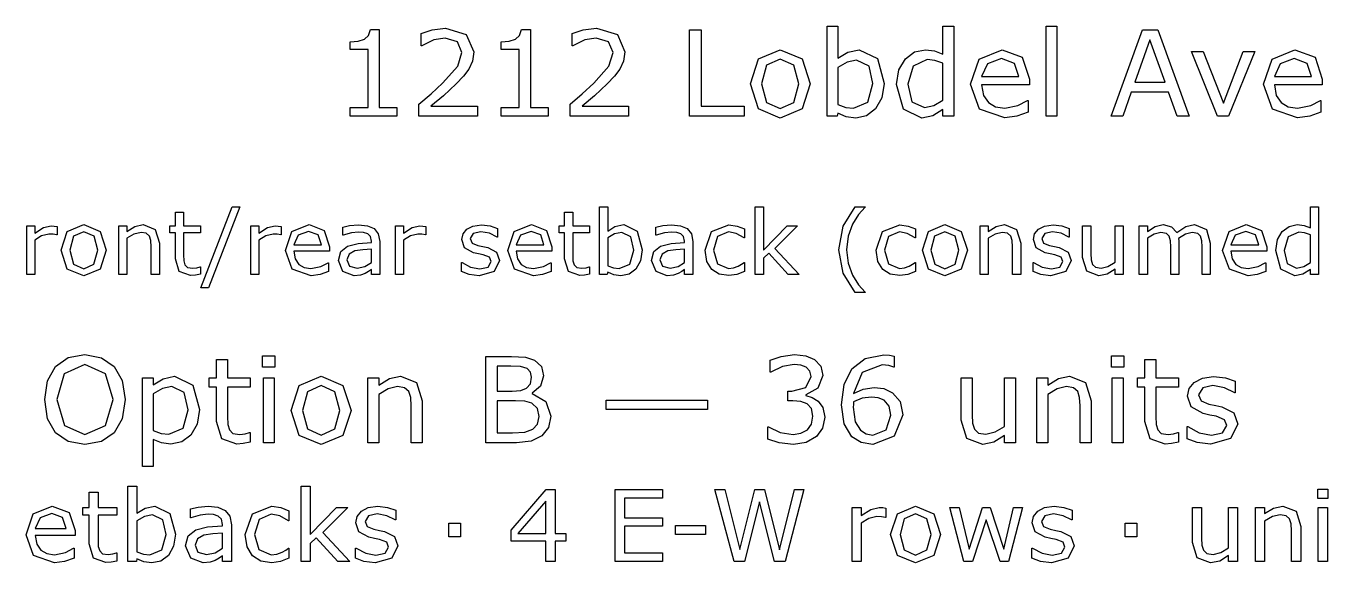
# Model space of a CAD drawing. Header units: inches. Extents: x -33163 to 19162, y -8858 to 30669.
# Drawn here: x 13736 to 14966, y 30162 to 30669 of the extents above; entities that cross this region are included whole.
import ezdxf

# ---------------------------------------------------------------- set-up
doc = ezdxf.new("R2010")
doc.units = ezdxf.units.IN
doc.layers.add('Layer 1', color=7, linetype='Continuous')

msp = doc.modelspace()

# ---------------------------------------------------------------- linework, layer by layer
at = {"layer": 'Layer 1', "color": 7}
for points in [[(14086.27814, 30583.88569), (14042.10113, 30583.88569), (14042.10113, 30592.21684), (14059.09223, 30592.21684), (14059.09223, 30646.9175), (14042.10113, 30646.9175), (14042.10113, 30654.37167), (14049.50047, 30654.91978), (14055.47476, 30656.61889), (14059.42113, 30660.07196), (14061.12025, 30665.77222), (14069.6158, 30665.77222), (14069.6158, 30592.21684), (14086.27814, 30592.21684), (14086.27814, 30583.88569)], [(14162.30002, 30583.88569), (14107.05129, 30583.88569), (14107.05129, 30595.34104), (14118.56137, 30605.20687), (14129.35901, 30615.0179), (14143.77413, 30631.18694), (14147.66563, 30644.17697), (14143.44526, 30654.09764), (14131.77064, 30657.71511), (14120.97306, 30655.96119), (14109.62735, 30650.58977), (14109.07921, 30650.58977), (14109.07921, 30662.09992), (14119.43831, 30665.60779), (14132.04471, 30667.19727), (14151.72164, 30661.11334), (14158.84688, 30644.72507), (14157.64114, 30636.01025), (14154.18807, 30628.39161), (14149.14555, 30621.70477), (14142.18457, 30614.415), (14130.07152, 30603.23372), (14118.397, 30593.25825), (14162.30002, 30593.25825), (14162.30002, 30583.88569)], [(14229.00403, 30583.88569), (14184.82701, 30583.88569), (14184.82701, 30592.21684), (14201.81811, 30592.21684), (14201.81811, 30646.9175), (14184.82701, 30646.9175), (14184.82701, 30654.37167), (14192.22635, 30654.91978), (14198.20075, 30656.61889), (14202.14702, 30660.07196), (14203.84614, 30665.77222), (14212.34169, 30665.77222), (14212.34169, 30592.21684), (14229.00403, 30592.21684), (14229.00403, 30583.88569)], [(14305.0259, 30583.88569), (14249.77717, 30583.88569), (14249.77717, 30595.34104), (14261.28732, 30605.20687), (14272.0849, 30615.0179), (14286.50005, 30631.18694), (14290.39152, 30644.17697), (14286.17114, 30654.09764), (14274.49663, 30657.71511), (14263.69898, 30655.96119), (14252.35323, 30650.58977), (14251.80509, 30650.58977), (14251.80509, 30662.09992), (14262.1643, 30665.60779), (14274.77059, 30667.19727), (14294.44753, 30661.11334), (14301.57287, 30644.72507), (14300.36702, 30636.01025), (14296.91399, 30628.39161), (14291.87144, 30621.70477), (14284.91057, 30614.415), (14272.79751, 30603.23372), (14261.12289, 30593.25825), (14305.0259, 30593.25825), (14305.0259, 30583.88569)], [(14414.37235, 30583.88569), (14362.74109, 30583.88569), (14362.74109, 30665.49815), (14373.59357, 30665.49815), (14373.59357, 30593.53229), (14414.37235, 30593.53229), (14414.37235, 30583.88569)], [(14546.41023, 30614.96314), (14544.21787, 30601.15097), (14538.40802, 30590.84663), (14529.85752, 30584.32423), (14519.60805, 30582.18661), (14510.50949, 30583.44725), (14502.83608, 30586.73585), (14502.17841, 30583.88569), (14492.53178, 30583.88569), (14492.53178, 30669.17046), (14502.83608, 30669.17046), (14502.83608, 30638.69595), (14512.04428, 30644.50584), (14523.00629, 30646.80786), (14540.10713, 30638.47671), (14546.41023, 30614.9631), (14546.41023, 30614.96314)], [(14612.1278, 30583.88569), (14601.82342, 30583.88569), (14601.82342, 30590.29849), (14592.56053, 30584.32416), (14582.09176, 30582.18657), (14564.66212, 30590.62736), (14558.24928, 30614.03133), (14560.44163, 30627.89834), (14566.47087, 30638.25748), (14575.13085, 30644.61544), (14585.43516, 30646.80786), (14593.98554, 30645.76649), (14601.82342, 30642.64229), (14601.82342, 30669.17046), (14612.1278, 30669.17046), (14612.1278, 30583.88569)], [(14709.68999, 30583.88569), (14699.38569, 30583.88569), (14699.38569, 30669.17046), (14709.68999, 30669.17046), (14709.68999, 30583.88569)], [(14834.71227, 30583.88569), (14823.14728, 30583.88569), (14815.14496, 30606.63195), (14779.84714, 30606.63195), (14771.84482, 30583.88569), (14760.82801, 30583.88569), (14790.53515, 30665.49815), (14805.0051, 30665.49815), (14834.71227, 30583.88569)], [(14476.58198, 30614.4698), (14468.90857, 30590.84659), (14448.35469, 30582.18657), (14427.69125, 30590.84659), (14420.07268, 30614.4698), (14427.69125, 30638.09304), (14448.35469, 30646.80786), (14468.90857, 30638.09304), (14476.58198, 30614.4698), (14476.58198, 30614.4698)], [(14683.65516, 30613.42842), (14638.54626, 30613.42842), (14640.24538, 30603.56259), (14644.9043, 30596.71128), (14651.64593, 30592.76494), (14660.30602, 30591.4495), (14672.85751, 30593.91596), (14681.90124, 30598.84887), (14682.44938, 30598.84887), (14682.44938, 30587.61279), (14671.81617, 30583.94049), (14660.41566, 30582.46061), (14636.62809, 30590.68216), (14628.07763, 30614.14096), (14636.24438, 30637.9834), (14657.83957, 30646.80786), (14676.91363, 30639.57292), (14683.65527, 30619.01904), (14683.65516, 30613.42842)], [(14811.80157, 30615.94968), (14797.49605, 30656.01599), (14783.13581, 30615.94968), (14811.80157, 30615.94968)], [(14960.22774, 30613.42842), (14915.11888, 30613.42842), (14916.818, 30603.56259), (14921.47688, 30596.71128), (14928.21852, 30592.76494), (14936.87854, 30591.4495), (14949.4301, 30593.91596), (14958.47383, 30598.84887), (14959.022, 30598.84887), (14959.022, 30587.61279), (14948.38879, 30583.94049), (14936.98824, 30582.46061), (14913.2006, 30590.68216), (14904.65022, 30614.14096), (14912.81697, 30637.9834), (14934.41219, 30646.80786), (14953.48611, 30639.57292), (14960.22785, 30619.01904), (14960.22774, 30613.42842)], [(14465.94877, 30614.4698), (14461.28996, 30632.11871), (14448.35469, 30637.9286), (14435.30986, 30632.11871), (14430.70578, 30614.4698), (14435.36466, 30596.98536), (14448.35469, 30591.06583), (14461.23516, 30596.93052), (14465.94877, 30614.4698), (14465.94877, 30614.4698)], [(14535.77712, 30614.68907), (14532.15962, 30631.29657), (14520.485, 30636.99686), (14511.38647, 30635.02368), (14502.83608, 30630.03596), (14502.83608, 30594.95737), (14510.34516, 30592.21687), (14517.52523, 30591.44953), (14530.89893, 30597.04019), (14535.77712, 30614.68907), (14535.77712, 30614.68907)], [(14601.82342, 30598.95851), (14601.82342, 30634.0919), (14594.36925, 30636.66796), (14587.18911, 30637.3805), (14573.70574, 30631.35137), (14568.88249, 30614.25056), (14572.6096, 30597.64306), (14584.55822, 30591.9976), (14593.43747, 30593.91596), (14601.82342, 30598.95851), (14601.82342, 30598.95851)], [(14673.62486, 30621.3211), (14669.51412, 30633.87263), (14657.29142, 30638.31228), (14644.08216, 30633.43416), (14638.54626, 30621.3211), (14673.62486, 30621.3211)], [(14896.48336, 30645.10874), (14871.70921, 30583.88569), (14861.34997, 30583.88569), (14836.74018, 30645.10874), (14847.92153, 30645.10874), (14866.88586, 30596.38241), (14885.68582, 30645.10874), (14896.48336, 30645.10874)], [(14950.19744, 30621.3211), (14946.0867, 30633.87263), (14933.86401, 30638.31228), (14920.65474, 30633.43416), (14915.11888, 30621.3211), (14950.19744, 30621.3211)], [(13937.72864, 30498.18076), (13908.25443, 30421.72045), (13901.14281, 30421.72045), (13930.49367, 30498.18076), (13937.72864, 30498.18076)], [(14317.97478, 30457.52519), (14316.33047, 30447.16606), (14311.97305, 30439.43781), (14305.56033, 30434.54601), (14297.87316, 30432.94281), (14291.04929, 30433.88827), (14285.29417, 30436.35473), (14284.80093, 30434.21714), (14277.56596, 30434.21714), (14277.56596, 30498.18073), (14285.29417, 30498.18073), (14285.29417, 30475.32483), (14292.20027, 30479.68227), (14300.42182, 30481.40879), (14313.24738, 30475.16039), (14317.97478, 30457.52519), (14317.97478, 30457.52519)], [(14466.127, 30434.21714), (14455.93222, 30434.21714), (14437.51597, 30454.31879), (14432.50085, 30449.55031), (14432.50085, 30434.21714), (14424.77264, 30434.21714), (14424.77264, 30498.18073), (14432.50085, 30498.18073), (14432.50085, 30457.15524), (14454.82233, 30480.13442), (14464.56481, 30480.13442), (14443.22994, 30458.92288), (14466.127, 30434.21714)], [(14528.44616, 30417.28077), (14519.03258, 30417.28077), (14507.72792, 30435.49147), (14503.69941, 30457.73075), (14507.72792, 30479.96999), (14519.03258, 30498.18073), (14528.44616, 30498.18073), (14528.44616, 30497.76959), (14522.07448, 30490.8224), (14516.48389, 30481.69651), (14512.45528, 30470.55631), (14510.93428, 30457.73071), (14512.41423, 30444.864), (14516.48389, 30433.76492), (14522.11567, 30424.63903), (14528.44616, 30417.6918), (14528.44616, 30417.28077)], [(14956.74731, 30434.21714), (14949.01899, 30434.21714), (14949.01899, 30439.02674), (14942.07184, 30434.54601), (14934.22024, 30432.94281), (14921.14798, 30439.27337), (14916.33838, 30456.82637), (14917.98269, 30467.22663), (14922.50454, 30474.99599), (14928.99961, 30479.76447), (14936.72782, 30481.40879), (14943.14065, 30480.62769), (14949.01899, 30478.28455), (14949.01899, 30498.18069), (14956.74731, 30498.18069), (14956.74731, 30434.21714)], [(13900.6495, 30434.62825), (13895.88102, 30433.68279), (13891.31805, 30433.31284), (13880.63005, 30437.09474), (13876.97146, 30449.22151), (13876.97146, 30473.63946), (13871.75079, 30473.63946), (13871.75079, 30480.1345), (13876.97146, 30480.1345), (13876.97146, 30493.33005), (13884.6997, 30493.33005), (13884.6997, 30480.1345), (13900.6495, 30480.1345), (13900.6495, 30473.63946), (13884.6997, 30473.63946), (13884.6997, 30452.71567), (13884.86417, 30447.04281), (13886.01519, 30443.2609), (13888.48164, 30440.83553), (13893.33232, 30440.09562), (13897.27867, 30440.63001), (13900.23843, 30441.5755), (13900.64957, 30441.5755), (13900.6495, 30434.62825)], [(14268.23448, 30434.62821), (14263.46603, 30433.68275), (14258.90303, 30433.31276), (14248.21509, 30437.09467), (14244.55647, 30449.22144), (14244.55647, 30473.63943), (14239.33584, 30473.63943), (14239.33584, 30480.13442), (14244.55647, 30480.13442), (14244.55647, 30493.33001), (14252.28468, 30493.33001), (14252.28468, 30480.13442), (14268.23448, 30480.13442), (14268.23448, 30473.63943), (14252.28468, 30473.63943), (14252.28468, 30452.7156), (14252.44933, 30447.04274), (14253.60037, 30443.26083), (14256.0668, 30440.83549), (14260.91755, 30440.09559), (14264.86385, 30440.62997), (14267.82365, 30441.57547), (14268.2343, 30441.57547), (14268.23448, 30434.62821)], [(13765.15855, 30471.70736), (13764.74741, 30471.70736), (13761.37661, 30472.28283), (13757.55359, 30472.48834), (13750.64749, 30470.88514), (13744.23469, 30466.81549), (13744.23469, 30434.21714), (13736.50648, 30434.21714), (13736.50648, 30480.13442), (13744.23472, 30480.13442), (13744.23472, 30473.35167), (13752.33296, 30478.57234), (13759.52678, 30480.13442), (13762.44542, 30480.01114), (13765.15855, 30479.64119), (13765.15855, 30471.70736)], [(13811.56914, 30457.15524), (13805.81405, 30439.43781), (13790.39868, 30432.94281), (13774.90107, 30439.43781), (13769.18709, 30457.15524), (13774.90107, 30474.87264), (13790.39868, 30481.40879), (13805.81405, 30474.87264), (13811.56914, 30457.15524), (13811.56914, 30457.15524)], [(13803.59423, 30457.15524), (13800.10008, 30470.39191), (13790.39868, 30474.74932), (13780.61504, 30470.39191), (13777.16201, 30457.15524), (13780.65616, 30444.04189), (13790.39868, 30439.60225), (13800.05899, 30444.00077), (13803.59423, 30457.15524), (13803.59423, 30457.15524)], [(13861.92604, 30434.21714), (13854.19779, 30434.21714), (13854.19779, 30460.36164), (13853.82784, 30466.28113), (13852.47131, 30470.63854), (13849.51155, 30473.18724), (13844.49639, 30474.05053), (13837.87804, 30472.48845), (13831.25973, 30468.50099), (13831.25973, 30434.21714), (13823.53148, 30434.21714), (13823.53148, 30480.13442), (13831.25973, 30480.13442), (13831.25973, 30475.03707), (13838.74134, 30479.72335), (13846.6751, 30481.40879), (13858.02085, 30476.92803), (13861.92607, 30464.02023), (13861.92604, 30434.21714)], [(13976.86318, 30471.70743), (13976.45204, 30471.70743), (13973.08124, 30472.2829), (13969.25821, 30472.48841), (13962.35211, 30470.88518), (13955.93931, 30466.81552), (13955.93931, 30434.21714), (13948.21107, 30434.21714), (13948.21107, 30480.13442), (13955.93931, 30480.13442), (13955.93931, 30473.35167), (13964.03754, 30478.57234), (13971.23137, 30480.13442), (13974.15001, 30480.01114), (13976.86314, 30479.64119), (13976.86318, 30471.70743)], [(14022.57491, 30456.37422), (13988.74328, 30456.37422), (13990.01764, 30448.97484), (13993.5118, 30443.83637), (13998.56803, 30440.87665), (14005.06303, 30439.89003), (14014.47671, 30441.7399), (14021.25946, 30445.43957), (14021.6706, 30445.43957), (14021.6706, 30437.0125), (14013.69569, 30434.25829), (14005.1453, 30433.1484), (13987.30455, 30439.31453), (13980.89175, 30456.90864), (13987.0168, 30474.79047), (14003.21323, 30481.40882), (14017.51871, 30475.9826), (14022.57494, 30460.56723), (14022.57491, 30456.37422)], [(14015.05222, 30462.29375), (14011.96913, 30471.70743), (14002.80212, 30475.03714), (13992.89517, 30471.37856), (13988.74328, 30462.29375), (14015.05222, 30462.29375)], [(14069.97211, 30434.21714), (14062.28495, 30434.21714), (14062.28495, 30439.10894), (14059.48962, 30437.13579), (14056.11878, 30435.1626), (14051.67917, 30433.60052), (14045.80073, 30432.94281), (14035.27719, 30437.05359), (14030.96089, 30447.53604), (14033.18072, 30455.96311), (14039.59352, 30461.0605), (14049.6649, 30463.56804), (14062.28495, 30464.55465), (14062.28495, 30465.74675), (14061.33952, 30470.10419), (14058.70863, 30472.81728), (14054.76225, 30474.09161), (14049.95265, 30474.42052), (14043.16983, 30473.59838), (14035.44162, 30471.29632), (14035.03052, 30471.29632), (14035.03052, 30479.14792), (14041.56667, 30480.50445), (14049.99377, 30481.24439), (14058.42077, 30480.42225), (14064.66913, 30477.70912), (14068.61551, 30472.81732), (14069.97207, 30465.37683), (14069.97211, 30434.21714)], [(14113.50517, 30471.70736), (14113.09452, 30471.70736), (14109.72372, 30472.28283), (14105.9007, 30472.48834), (14098.99463, 30470.88514), (14092.5818, 30466.81549), (14092.5818, 30434.21714), (14084.85355, 30434.21714), (14084.85355, 30480.13442), (14092.5818, 30480.13442), (14092.5818, 30473.35167), (14100.68, 30478.57234), (14107.87389, 30480.13442), (14110.79254, 30480.01114), (14113.50563, 30479.64119), (14113.50517, 30471.70736)], [(14183.18273, 30447.45381), (14177.96199, 30437.13579), (14163.77986, 30433.10725), (14154.40734, 30434.29934), (14147.29564, 30436.97135), (14147.29564, 30445.64509), (14147.70633, 30445.64509), (14155.84557, 30441.24656), (14164.43711, 30439.64336), (14172.41199, 30441.28764), (14175.28955, 30446.46723), (14173.7274, 30450.57801), (14167.72571, 30452.96223), (14163.40945, 30453.82556), (14158.59985, 30454.89437), (14150.00831, 30459.58065), (14147.5007, 30467.22666), (14148.65175, 30472.57069), (14152.22807, 30477.05141), (14158.06543, 30480.09338), (14166.04035, 30481.24439), (14174.34403, 30480.2167), (14181.37352, 30477.79135), (14181.37352, 30469.52869), (14180.96284, 30469.52869), (14173.76901, 30473.18727), (14165.46523, 30474.70827), (14158.31256, 30473.06396), (14155.39384, 30468.25436), (14157.16151, 30463.97915), (14162.7521, 30461.63601), (14167.52065, 30460.64943), (14171.9603, 30459.74505), (14180.26408, 30455.51096), (14183.18273, 30447.45388), (14183.18273, 30447.45381)], [(14232.67633, 30456.37418), (14198.84467, 30456.37418), (14200.11903, 30448.97481), (14203.61322, 30443.83634), (14208.66949, 30440.87657), (14215.16445, 30439.89), (14224.57813, 30441.73983), (14231.36092, 30445.43954), (14231.77157, 30445.43954), (14231.77157, 30437.01247), (14223.79669, 30434.25826), (14215.2463, 30433.14833), (14197.40551, 30439.31449), (14190.99279, 30456.90857), (14197.1178, 30474.79044), (14213.31426, 30481.40879), (14227.61978, 30475.98257), (14232.67594, 30460.56719), (14232.67633, 30456.37418)], [(14225.1536, 30462.29371), (14222.07052, 30471.70736), (14212.90351, 30475.03707), (14202.9966, 30471.37849), (14198.84467, 30462.29371), (14225.1536, 30462.29371)], [(14309.99997, 30457.31968), (14307.28684, 30469.77532), (14298.53087, 30474.05053), (14291.707, 30472.57065), (14285.29417, 30468.82983), (14285.29417, 30442.52093), (14290.92591, 30440.46554), (14296.31108, 30439.89007), (14306.34131, 30444.08304), (14309.99997, 30457.31971), (14309.99997, 30457.31968)], [(14365.70089, 30434.21714), (14358.01373, 30434.21714), (14358.01373, 30439.10894), (14355.2184, 30437.13579), (14351.84756, 30435.1626), (14347.40792, 30433.60052), (14341.52951, 30432.94281), (14331.00593, 30437.05359), (14326.68967, 30447.53604), (14328.90946, 30455.96311), (14335.3223, 30461.0605), (14345.39368, 30463.56804), (14358.01373, 30464.55465), (14358.01373, 30465.74675), (14357.0682, 30470.10419), (14354.4373, 30472.81728), (14350.491, 30474.09161), (14345.6814, 30474.42052), (14338.89861, 30473.59838), (14331.1704, 30471.29632), (14330.7588, 30471.29632), (14330.7588, 30479.14792), (14337.29492, 30480.50445), (14345.72202, 30481.24439), (14354.14909, 30480.42225), (14360.39749, 30477.70912), (14364.34387, 30472.81732), (14365.70043, 30465.37683), (14365.70089, 30434.21714)], [(14414.53678, 30437.09467), (14407.17853, 30434.21714), (14399.82027, 30433.18945), (14390.69431, 30434.62821), (14383.58272, 30439.06786), (14378.93749, 30446.54943), (14377.29317, 30457.11412), (14383.45933, 30474.79044), (14399.82027, 30481.20324), (14407.54848, 30480.09334), (14414.53678, 30477.38021), (14414.53678, 30468.78871), (14414.12614, 30468.78871), (14406.80903, 30473.0228), (14399.49182, 30474.50268), (14389.09157, 30470.06304), (14385.3097, 30457.11412), (14389.00933, 30444.32964), (14399.49182, 30439.89), (14404.26038, 30440.50662), (14408.61779, 30442.10982), (14411.78307, 30443.91857), (14414.12614, 30445.60397), (14414.53678, 30445.60397), (14414.53678, 30437.09467)], [(14576.04891, 30437.09467), (14568.69062, 30434.21714), (14561.33236, 30433.18945), (14552.20644, 30434.62821), (14545.09481, 30439.06786), (14540.44969, 30446.54943), (14538.80537, 30457.11412), (14544.97153, 30474.79044), (14561.33236, 30481.20324), (14569.06061, 30480.09334), (14576.04891, 30477.38021), (14576.04891, 30468.78871), (14575.63823, 30468.78871), (14568.32106, 30473.0228), (14561.00385, 30474.50268), (14550.60366, 30470.06304), (14546.82172, 30457.11412), (14550.52143, 30444.32964), (14561.00385, 30439.89), (14565.77236, 30440.50662), (14570.12977, 30442.10982), (14573.29509, 30443.91857), (14575.63823, 30445.60397), (14576.04891, 30445.60397), (14576.04891, 30437.09467)], [(14625.09043, 30457.15524), (14619.3353, 30439.43781), (14603.91989, 30432.94281), (14588.42236, 30439.43781), (14582.70842, 30457.15524), (14588.42236, 30474.87264), (14603.91989, 30481.40879), (14619.3353, 30474.87264), (14625.09043, 30457.15524), (14625.09043, 30457.15524)], [(14617.11552, 30457.15524), (14613.62133, 30470.39191), (14603.91989, 30474.74932), (14594.13633, 30470.39191), (14590.6833, 30457.15524), (14594.17741, 30444.04189), (14603.91989, 30439.60225), (14613.58025, 30444.00077), (14617.11552, 30457.15524), (14617.11552, 30457.15524)], [(14675.44733, 30434.21714), (14667.71912, 30434.21714), (14667.71912, 30460.36164), (14667.34962, 30466.28113), (14665.99306, 30470.63854), (14663.03326, 30473.18724), (14658.01814, 30474.05053), (14651.39983, 30472.48845), (14644.78147, 30468.50099), (14644.78147, 30434.21714), (14637.05323, 30434.21714), (14637.05323, 30480.13442), (14644.78147, 30480.13442), (14644.78147, 30475.03707), (14652.26301, 30479.72335), (14660.19685, 30481.40879), (14671.54256, 30476.92803), (14675.44779, 30464.02023), (14675.44733, 30434.21714)], [(14723.13221, 30447.45381), (14717.91158, 30437.13579), (14703.72945, 30433.10725), (14694.35685, 30434.29934), (14687.24523, 30436.97135), (14687.24523, 30445.64509), (14687.65588, 30445.64509), (14695.79523, 30441.24656), (14704.38677, 30439.64336), (14712.36168, 30441.28764), (14715.23914, 30446.46723), (14713.67709, 30450.57801), (14707.67536, 30452.96223), (14703.35911, 30453.82556), (14698.54951, 30454.89437), (14689.95797, 30459.58065), (14687.45039, 30467.22666), (14688.60144, 30472.57069), (14692.17776, 30477.05141), (14698.01512, 30480.09338), (14705.99, 30481.24439), (14714.29372, 30480.2167), (14721.32317, 30477.79135), (14721.32317, 30469.52869), (14720.91253, 30469.52869), (14713.71871, 30473.18727), (14705.41492, 30474.70827), (14698.26214, 30473.06396), (14695.34353, 30468.25436), (14697.1112, 30463.97915), (14702.70179, 30461.63601), (14707.47031, 30460.64943), (14711.90995, 30459.74505), (14720.21367, 30455.51096), (14723.13228, 30447.45388), (14723.13221, 30447.45381)], [(14772.25593, 30434.21714), (14764.52772, 30434.21714), (14764.52772, 30439.31449), (14757.04607, 30434.58713), (14749.15339, 30432.94281), (14737.88991, 30437.3413), (14733.86137, 30450.33134), (14733.86137, 30480.13442), (14741.58962, 30480.13442), (14741.58962, 30453.98996), (14741.91888, 30447.98823), (14743.31649, 30443.75414), (14746.19405, 30441.12324), (14751.33249, 30440.30107), (14757.8686, 30441.86319), (14764.52811, 30445.85061), (14764.52811, 30480.13442), (14772.25632, 30480.13442), (14772.25593, 30434.21714)], [(14854.4713, 30434.21714), (14846.74309, 30434.21714), (14846.74309, 30460.36164), (14846.45498, 30466.07562), (14845.34509, 30470.47414), (14842.63196, 30473.14612), (14837.53464, 30474.0505), (14831.03957, 30472.40618), (14824.54454, 30468.2954), (14824.7503, 30466.07562), (14824.83452, 30463.60916), (14824.83452, 30434.21714), (14817.10617, 30434.21714), (14817.10617, 30460.36164), (14816.81806, 30466.1167), (14815.70817, 30470.51523), (14812.99507, 30473.14612), (14807.89772, 30474.0505), (14801.52608, 30472.48841), (14795.19544, 30468.50096), (14795.19544, 30434.21714), (14787.46723, 30434.21714), (14787.46723, 30480.13442), (14795.19544, 30480.13442), (14795.19544, 30475.03707), (14802.38926, 30479.72335), (14810.07643, 30481.40879), (14818.01019, 30479.4356), (14822.90199, 30473.9683), (14831.45238, 30479.64115), (14839.71511, 30481.40879), (14850.85521, 30476.80471), (14854.47271, 30464.02023), (14854.4713, 30434.21714)], [(14907.78803, 30456.37418), (14873.95636, 30456.37418), (14875.23073, 30448.97481), (14878.72492, 30443.83634), (14883.78108, 30440.87657), (14890.27615, 30439.89), (14899.68983, 30441.73983), (14906.47251, 30445.43954), (14906.88319, 30445.43954), (14906.88319, 30437.01247), (14898.90827, 30434.25826), (14890.35789, 30433.14833), (14872.51714, 30439.31449), (14866.10431, 30456.90857), (14872.22939, 30474.79044), (14888.42578, 30481.40879), (14902.73126, 30475.98257), (14907.78753, 30460.56719), (14907.78803, 30456.37418)], [(14900.2653, 30462.29371), (14897.18222, 30471.70736), (14888.01521, 30475.03707), (14878.10829, 30471.37849), (14873.95636, 30462.29371), (14900.2653, 30462.29371)], [(14949.01899, 30445.52174), (14949.01899, 30471.87179), (14943.42841, 30473.80386), (14938.04323, 30474.33825), (14927.9308, 30469.8164), (14924.31329, 30456.99081), (14927.10862, 30444.53516), (14936.07015, 30440.3011), (14942.72955, 30441.73987), (14949.01899, 30445.52177), (14949.01899, 30445.52174)], [(14062.28495, 30445.52174), (14062.28495, 30458.30625), (14053.94008, 30457.68963), (14046.3763, 30456.4975), (14040.99113, 30453.53774), (14038.93581, 30448.07043), (14041.32003, 30442.10979), (14048.59609, 30440.13663), (14056.03658, 30441.69872), (14062.28495, 30445.52174), (14062.28495, 30445.52174)], [(14358.01373, 30445.52174), (14358.01373, 30458.30625), (14349.66886, 30457.68963), (14342.10498, 30456.4975), (14336.71991, 30453.53774), (14334.66448, 30448.07043), (14337.04881, 30442.10979), (14344.32484, 30440.13663), (14351.76533, 30441.69872), (14358.01373, 30445.52174), (14358.01373, 30445.52174)], [(13819.07815, 30347.43421), (13826.69676, 30334.00571), (13829.38246, 30315.97316), (13826.64196, 30297.88574), (13819.07815, 30284.62167), (13807.1295, 30276.29052), (13791.45377, 30273.49519), (13775.77801, 30276.34532), (13763.82939, 30284.62167), (13756.21078, 30297.94058), (13753.57989, 30315.97316), (13756.21078, 30333.84127), (13763.88419, 30347.43421), (13775.83285, 30355.65576), (13791.45377, 30358.50589), (13807.1843, 30355.60096), (13819.07815, 30347.43421), (13819.07815, 30347.43421)], [(13947.49856, 30275.74238), (13941.1406, 30274.48173), (13935.05663, 30273.9885), (13920.80599, 30279.03105), (13915.92787, 30295.20008), (13915.92787, 30327.75734), (13908.96697, 30327.75734), (13908.96697, 30336.41737), (13915.92787, 30336.41737), (13915.92787, 30354.01148), (13926.23218, 30354.01148), (13926.23218, 30336.41737), (13947.49856, 30336.41737), (13947.49856, 30327.75734), (13926.23218, 30327.75734), (13926.23218, 30299.85893), (13926.45145, 30292.29512), (13927.98616, 30287.25257), (13931.27476, 30284.01877), (13937.74236, 30283.03219), (13943.00415, 30283.7447), (13946.95049, 30285.00534), (13947.49856, 30285.00534), (13947.49856, 30275.74238)], [(13971.01217, 30346.66687), (13959.39242, 30346.66687), (13959.39242, 30357.35484), (13971.01217, 30357.35484), (13971.01217, 30346.66687)], [(14231.74455, 30300.2974), (14229.44253, 30289.55459), (14223.24897, 30281.88118), (14213.10914, 30276.72899), (14199.13253, 30275.19431), (14170.1927, 30275.19431), (14170.1927, 30356.80677), (14194.36397, 30356.80677), (14207.73771, 30356.14907), (14216.23326, 30353.40857), (14222.75573, 30347.32465), (14224.78365, 30338.50019), (14221.82396, 30328.57952), (14213.93128, 30322.05709), (14213.93128, 30321.61865), (14226.97611, 30314.32891), (14231.74455, 30300.29747), (14231.74455, 30300.2974)], [(14484.25539, 30314.49328), (14488.5854, 30308.57375), (14490.28452, 30299.36562), (14488.2566, 30289.11612), (14482.55627, 30281.0042), (14472.85488, 30275.30394), (14460.68699, 30273.49519), (14447.31328, 30275.13951), (14436.51571, 30278.64734), (14436.51571, 30290.10269), (14437.33796, 30290.10269), (14448.29997, 30285.00534), (14460.46782, 30282.97735), (14467.81243, 30284.12837), (14474.11563, 30287.5266), (14477.84277, 30292.84322), (14479.10335, 30300.1878), (14477.6783, 30307.42274), (14473.84156, 30311.97198), (14467.86727, 30314.27401), (14460.30349, 30314.93171), (14455.3705, 30314.93171), (14455.3705, 30324.0302), (14459.20725, 30324.0302), (14472.47135, 30327.48327), (14477.45903, 30337.67798), (14476.19845, 30342.83013), (14472.69062, 30346.50243), (14467.648, 30348.47559), (14461.56407, 30349.02366), (14450.49242, 30347.16011), (14439.42071, 30341.89832), (14438.87253, 30341.89832), (14438.87253, 30353.35367), (14449.23164, 30356.86154), (14461.83803, 30358.50582), (14472.36161, 30357.40964), (14480.58319, 30353.90177), (14486.55749, 30347.54378), (14488.5854, 30338.82895), (14483.76216, 30326.93513), (14472.47124, 30320.57713), (14472.47124, 30319.80979), (14478.50037, 30317.94628), (14484.25539, 30314.49321), (14484.25539, 30314.49328)], [(14564.00434, 30301.66768), (14555.78286, 30281.33307), (14535.72229, 30273.49519), (14524.76021, 30275.35874), (14516.04539, 30280.89457), (14508.75557, 30292.95282), (14506.23432, 30311.04021), (14508.53641, 30330.27864), (14515.99055, 30345.18702), (14528.43251, 30354.83362), (14546.19106, 30358.34149), (14551.61728, 30358.06739), (14556.05682, 30357.08081), (14556.05682, 30346.61203), (14555.50868, 30346.61203), (14550.84977, 30348.14675), (14544.54667, 30348.91406), (14525.74671, 30341.51468), (14517.57996, 30321.61858), (14526.62365, 30325.83896), (14536.98279, 30327.31884), (14546.13615, 30326.33223), (14554.3028, 30322.49552), (14561.53777, 30314.05474), (14564.00423, 30301.66761), (14564.00434, 30301.66768)], [(14772.83143, 30346.66687), (14761.21172, 30346.66687), (14761.21172, 30357.35488), (14772.83143, 30357.35488), (14772.83143, 30346.66687)], [(14824.35313, 30275.74238), (14817.99513, 30274.48173), (14811.9112, 30273.9885), (14797.66049, 30279.03101), (14792.78244, 30295.20005), (14792.78244, 30327.75734), (14785.82143, 30327.75734), (14785.82143, 30336.41737), (14792.78244, 30336.41737), (14792.78244, 30354.01144), (14803.08674, 30354.01144), (14803.08674, 30336.41737), (14824.35313, 30336.41737), (14824.35313, 30327.75734), (14803.08674, 30327.75734), (14803.08674, 30299.85893), (14803.30563, 30292.29512), (14804.84027, 30287.25257), (14808.12887, 30284.01877), (14814.59651, 30283.03219), (14819.85829, 30283.7447), (14823.8046, 30285.00534), (14824.35277, 30285.00534), (14824.35313, 30275.74238)], [(14213.49274, 30337.07507), (14212.50616, 30342.06282), (14209.3272, 30345.35142), (14203.0788, 30347.16018), (14193.98027, 30347.54388), (14181.04507, 30347.54388), (14181.04507, 30323.97548), (14195.07652, 30323.97548), (14203.18843, 30324.46875), (14208.77912, 30326.66113), (14212.39652, 30330.88154), (14213.49274, 30337.07507), (14213.49274, 30337.07507)], [(13899.64921, 30306.5458), (13897.51162, 30292.89802), (13891.48249, 30282.48408), (13882.9321, 30276.18089), (13872.57296, 30273.9885), (13863.91291, 30275.02987), (13856.07506, 30278.26367), (13856.07506, 30252.61248), (13845.77072, 30252.61248), (13845.77072, 30336.41737), (13856.07506, 30336.41737), (13856.07506, 30330.00457), (13865.28319, 30335.75963), (13876.24523, 30338.11648), (13893.45564, 30329.73053), (13899.64921, 30306.5458), (13899.64921, 30306.5458)], [(13889.01603, 30306.27169), (13885.23413, 30322.82439), (13873.61434, 30328.30542), (13864.68028, 30326.38706), (13856.07506, 30321.34451), (13856.07506, 30286.64962), (13863.58407, 30283.96393), (13870.76421, 30283.25139), (13884.19272, 30289.06128), (13889.01603, 30306.27173), (13889.01603, 30306.27169)], [(13970.35446, 30275.19431), (13960.05012, 30275.19431), (13960.05012, 30336.41737), (13970.35446, 30336.41737), (13970.35446, 30275.19431)], [(14042.92327, 30305.77842), (14035.24979, 30282.15521), (14014.69594, 30273.49519), (13994.03247, 30282.15521), (13986.41386, 30305.77842), (13994.03247, 30329.40166), (14014.69594, 30338.11648), (14035.24979, 30329.40166), (14042.92327, 30305.77842), (14042.92327, 30305.77842)], [(14032.29002, 30305.77842), (14027.63118, 30323.42733), (14014.69594, 30329.23723), (14001.65111, 30323.42733), (13997.04703, 30305.77842), (14001.70591, 30288.29398), (14014.69594, 30282.37445), (14027.57634, 30288.23914), (14032.29002, 30305.77842), (14032.29002, 30305.77842)], [(14110.06578, 30275.19431), (14099.76148, 30275.19431), (14099.76148, 30310.05363), (14099.26853, 30317.94631), (14097.45977, 30323.7562), (14093.51347, 30327.15444), (14086.82667, 30328.30545), (14078.00221, 30326.22266), (14069.17776, 30320.90608), (14069.17776, 30275.19431), (14058.87335, 30275.19431), (14058.87335, 30336.41737), (14069.17776, 30336.41737), (14069.17776, 30329.6209), (14079.15315, 30335.86926), (14089.73153, 30338.11648), (14104.85918, 30332.14216), (14110.06617, 30314.93175), (14110.06578, 30275.19431)], [(14670.44589, 30275.19431), (14660.14159, 30275.19431), (14660.14159, 30281.99078), (14650.16608, 30275.68762), (14639.64251, 30273.49519), (14624.62449, 30279.35989), (14619.25307, 30296.67993), (14619.25307, 30336.41737), (14629.55748, 30336.41737), (14629.55748, 30301.55804), (14629.9962, 30293.55576), (14631.85975, 30287.91031), (14635.69649, 30284.40244), (14642.54776, 30283.30623), (14651.26258, 30285.38901), (14660.14187, 30290.7056), (14660.14187, 30336.41737), (14670.44617, 30336.41737), (14670.44589, 30275.19431)], [(14741.91849, 30275.19431), (14731.61411, 30275.19431), (14731.61411, 30310.05363), (14731.12113, 30317.94631), (14729.31237, 30323.7562), (14725.366, 30327.15444), (14718.6792, 30328.30545), (14709.85474, 30326.22266), (14701.03029, 30320.90608), (14701.03029, 30275.19431), (14690.72598, 30275.19431), (14690.72598, 30336.41737), (14701.03029, 30336.41737), (14701.03029, 30329.6209), (14711.00579, 30335.86926), (14721.58416, 30338.11648), (14736.71171, 30332.14216), (14741.91877, 30314.93175), (14741.91849, 30275.19431)], [(14772.17373, 30275.19431), (14761.86942, 30275.19431), (14761.86942, 30336.41737), (14772.17373, 30336.41737), (14772.17373, 30275.19431)], [(14880.53356, 30292.84319), (14873.57266, 30279.08581), (14854.66317, 30273.71439), (14842.16641, 30275.30391), (14832.68424, 30278.86654), (14832.68424, 30290.43153), (14833.23242, 30290.43153), (14844.08486, 30284.56684), (14855.54021, 30282.42921), (14866.17342, 30284.62164), (14870.01009, 30291.52774), (14867.92734, 30297.00876), (14859.92506, 30300.18776), (14854.17, 30301.33877), (14847.75717, 30302.76382), (14836.30182, 30309.01218), (14832.95842, 30319.20692), (14834.49307, 30326.33223), (14839.26162, 30332.30656), (14847.04466, 30336.36253), (14857.67787, 30337.89721), (14868.74952, 30336.52697), (14878.12201, 30333.29317), (14878.12201, 30322.27629), (14877.57387, 30322.27629), (14867.98207, 30327.1544), (14856.91036, 30329.18236), (14847.37336, 30326.98997), (14843.48189, 30320.57717), (14845.83871, 30314.87691), (14853.29296, 30311.75271), (14859.65088, 30310.43727), (14865.57045, 30309.23145), (14876.64209, 30303.586), (14880.53356, 30292.84319), (14880.53356, 30292.84319)], [(14220.45364, 30299.85893), (14218.97379, 30307.69677), (14213.60237, 30312.62972), (14207.18954, 30314.38364), (14198.09112, 30314.82208), (14181.04507, 30314.82208), (14181.04507, 30284.4572), (14195.40539, 30284.4572), (14207.0799, 30285.16971), (14214.53415, 30287.91024), (14219.02863, 30292.78832), (14220.45364, 30299.85886), (14220.45364, 30299.85893)], [(14379.51306, 30306.5458), (14284.03359, 30306.5458), (14284.03359, 30315.31542), (14379.51306, 30315.31542), (14379.51306, 30306.5458)], [(14552.87786, 30301.22925), (14551.34321, 30309.67), (14546.41023, 30315.47989), (14540.81964, 30317.78191), (14534.4068, 30318.32998), (14525.74678, 30317.23381), (14517.52523, 30313.83554), (14517.36058, 30311.47871), (14517.30448, 30308.68338), (14519.05839, 30294.98081), (14523.99127, 30287.08813), (14529.4175, 30283.52546), (14535.83033, 30282.42928), (14548.32702, 30287.25257), (14552.87627, 30301.22917), (14552.87786, 30301.22925)], [(13821.72729, 30163.39965), (13816.42898, 30162.34912), (13811.35903, 30161.93801), (13799.48345, 30166.14011), (13795.41839, 30179.61432), (13795.41839, 30206.7454), (13789.61762, 30206.7454), (13789.61762, 30213.96206), (13795.41839, 30213.96206), (13795.41839, 30228.62381), (13804.00533, 30228.62381), (13804.00533, 30213.96206), (13821.72729, 30213.96206), (13821.72729, 30206.7454), (13804.00533, 30206.7454), (13804.00533, 30183.49671), (13804.18801, 30177.19351), (13805.4669, 30172.99141), (13808.20743, 30170.29656), (13813.5971, 30169.47442), (13817.98191, 30170.06824), (13821.27054, 30171.11874), (13821.72733, 30171.11874), (13821.72729, 30163.39965)], [(13876.9943, 30188.84076), (13875.1673, 30177.33058), (13870.32571, 30168.74364), (13863.2004, 30163.30829), (13854.65914, 30161.52697), (13847.07705, 30162.57751), (13840.68253, 30165.318), (13840.13442, 30162.9429), (13832.09559, 30162.9429), (13832.09559, 30234.01355), (13840.68253, 30234.01355), (13840.68253, 30208.61811), (13848.35594, 30213.4597), (13857.49099, 30215.37806), (13871.74167, 30208.4354), (13876.9943, 30188.84076), (13876.9943, 30188.84076)], [(14041.60779, 30162.9429), (14030.28035, 30162.9429), (14009.81783, 30185.27809), (14004.24545, 30179.97975), (14004.24545, 30162.9429), (13995.65851, 30162.9429), (13995.65851, 30234.01355), (14004.24545, 30234.01355), (14004.24545, 30188.42966), (14029.0471, 30213.96213), (14039.87208, 30213.96213), (14016.16671, 30190.39369), (14041.60779, 30162.9429)], [(14245.68468, 30182.08082), (14235.59045, 30182.08082), (14235.59045, 30162.9429), (14226.82083, 30162.9429), (14226.82083, 30182.08082), (14194.25434, 30182.08082), (14194.25434, 30192.58611), (14227.18619, 30230.9533), (14235.59045, 30230.9533), (14235.59045, 30189.38883), (14245.68468, 30189.38883), (14245.68468, 30182.08082)], [(14337.03506, 30162.9429), (14292.22767, 30162.9429), (14292.22767, 30230.9533), (14337.03506, 30230.9533), (14337.03506, 30222.91447), (14301.2714, 30222.91447), (14301.2714, 30204.27898), (14337.03506, 30204.27898), (14337.03506, 30196.24014), (14301.2714, 30196.24014), (14301.2714, 30170.98174), (14337.03506, 30170.98174), (14337.03506, 30162.9429)], [(14470.72641, 30230.9533), (14453.05017, 30162.9429), (14442.86455, 30162.9429), (14428.56823, 30219.39748), (14414.59162, 30162.9429), (14404.63436, 30162.9429), (14386.6384, 30230.9533), (14395.91045, 30230.9533), (14410.20681, 30174.40737), (14424.2747, 30230.9533), (14433.45547, 30230.9533), (14447.6604, 30173.85927), (14461.86547, 30230.9533), (14470.72641, 30230.9533)], [(14965.66305, 30222.5034), (14955.9799, 30222.5034), (14955.9799, 30231.41005), (14965.66305, 30231.41005), (14965.66305, 30222.5034)], [(13782.21824, 30187.56184), (13744.62751, 30187.56184), (13746.04348, 30179.34029), (13749.92586, 30173.63091), (13755.54392, 30170.34227), (13762.76058, 30169.24606), (13773.22023, 30171.30145), (13780.75664, 30175.41223), (13781.21339, 30175.41223), (13781.21339, 30166.04882), (13772.35241, 30162.98858), (13762.85197, 30161.75533), (13743.02891, 30168.60664), (13735.90357, 30188.15562), (13742.7092, 30208.02432), (13760.70523, 30215.37806), (13776.60019, 30209.34893), (13782.21824, 30192.22072), (13782.21824, 30187.56184)], [(13930.02324, 30162.9429), (13921.48197, 30162.9429), (13921.48197, 30168.37824), (13918.37605, 30166.18586), (13914.63067, 30163.99343), (13909.69775, 30162.25776), (13903.1662, 30161.52694), (13891.47337, 30166.09443), (13886.67745, 30177.74161), (13889.14391, 30187.10505), (13896.26925, 30192.76876), (13907.45969, 30195.55496), (13921.48197, 30196.65117), (13921.48197, 30197.97574), (13920.43144, 30202.8173), (13917.50823, 30205.83187), (13913.12342, 30207.24783), (13907.7794, 30207.61318), (13900.24299, 30206.69965), (13891.65605, 30204.14184), (13891.1993, 30204.14184), (13891.1993, 30212.86581), (13898.46164, 30214.3731), (13907.82504, 30215.19524), (13917.18848, 30214.2817), (13924.13111, 30211.26714), (13928.51592, 30205.8318), (13930.0232, 30197.56457), (13930.02324, 30162.9429)], [(14087.10028, 30177.65033), (14081.29958, 30166.18586), (14065.54165, 30161.70965), (14055.12761, 30163.03426), (14047.22588, 30166.00314), (14047.22588, 30175.64062), (14047.68234, 30175.64062), (14056.72597, 30170.75334), (14066.27212, 30168.97203), (14075.13317, 30170.79902), (14078.33034, 30176.55412), (14076.59477, 30181.12164), (14069.92618, 30183.77081), (14065.13023, 30184.72999), (14059.78624, 30185.91752), (14050.24009, 30191.12451), (14047.45392, 30199.6201), (14048.73284, 30205.55787), (14052.70655, 30210.53646), (14059.19242, 30213.91645), (14068.05347, 30215.19534), (14077.27988, 30214.05345), (14085.09032, 30211.35864), (14085.09032, 30202.17791), (14084.63382, 30202.17791), (14076.6407, 30206.24301), (14067.41429, 30207.93297), (14059.46678, 30206.10597), (14056.22386, 30200.76199), (14058.18785, 30196.01175), (14064.39966, 30193.40825), (14069.69804, 30192.31204), (14074.63092, 30191.30722), (14083.85733, 30186.60266), (14087.10028, 30177.65033), (14087.10028, 30177.65033)], [(14226.82083, 30189.38883), (14226.82083, 30220.08258), (14200.46615, 30189.38883), (14226.82083, 30189.38883)], [(14599.66752, 30188.42966), (14593.27304, 30168.74364), (14576.14487, 30161.52697), (14558.92534, 30168.74364), (14552.57639, 30188.42966), (14558.92534, 30208.11568), (14576.14487, 30215.37806), (14593.27304, 30208.11568), (14599.66752, 30188.42966), (14599.66752, 30188.42966)], [(14725.95953, 30177.65033), (14720.15876, 30166.18586), (14704.4008, 30161.70965), (14693.98686, 30163.03426), (14686.08513, 30166.00314), (14686.08513, 30175.64062), (14686.5416, 30175.64062), (14695.58532, 30170.75334), (14705.13148, 30168.97203), (14713.99242, 30170.79902), (14717.1897, 30176.55412), (14715.45403, 30181.12164), (14708.78544, 30183.77081), (14703.98959, 30184.72999), (14698.6456, 30185.91752), (14689.09945, 30191.12451), (14686.31328, 30199.6201), (14687.5922, 30205.55787), (14691.56591, 30210.53646), (14698.05178, 30213.91645), (14706.9128, 30215.19534), (14716.1392, 30214.05345), (14723.94968, 30211.35864), (14723.94968, 30202.17791), (14723.49318, 30202.17791), (14715.50006, 30206.24301), (14706.27362, 30207.93297), (14698.32614, 30206.10597), (14695.08318, 30200.76199), (14697.04721, 30196.01175), (14703.25902, 30193.40825), (14708.5574, 30192.31204), (14713.49028, 30191.30722), (14722.71668, 30186.60266), (14725.95964, 30177.65033), (14725.95953, 30177.65033)], [(14939.90222, 30162.9429), (14931.31535, 30162.9429), (14931.31535, 30191.99233), (14930.90375, 30198.56956), (14929.3965, 30203.41116), (14926.1079, 30206.24301), (14920.53549, 30207.20218), (14913.18179, 30205.46651), (14905.8281, 30201.03602), (14905.8281, 30162.9429), (14897.24115, 30162.9429), (14897.24115, 30213.96213), (14905.8281, 30213.96213), (14905.8281, 30208.2984), (14914.14097, 30213.50535), (14922.95627, 30215.37806), (14935.56267, 30210.39946), (14939.90173, 30196.05743), (14939.90222, 30162.9429)], [(13773.85966, 30194.13907), (13770.43402, 30204.59869), (13760.24844, 30208.2984), (13749.24072, 30204.2333), (13744.62751, 30194.13907), (13773.85966, 30194.13907)], [(13868.13332, 30188.61241), (13865.11875, 30202.45202), (13855.38992, 30207.20222), (13847.80783, 30205.5579), (13840.68253, 30201.40148), (13840.68253, 30172.16934), (13846.94001, 30169.88556), (13852.92346, 30169.2461), (13864.06822, 30173.90498), (13868.13332, 30188.61241), (13868.13332, 30188.61241)], [(13984.28539, 30166.14018), (13976.10952, 30162.9429), (13967.93368, 30161.80101), (13957.79378, 30163.39965), (13949.89194, 30168.33256), (13944.73067, 30176.64547), (13942.90364, 30188.38402), (13949.75494, 30208.02432), (13967.93368, 30215.14966), (13976.52059, 30213.91645), (13984.28539, 30210.90189), (13984.28539, 30201.35577), (13983.82864, 30201.35577), (13975.69845, 30206.06029), (13967.56825, 30207.70461), (13956.01242, 30202.77169), (13951.81029, 30188.38402), (13955.92107, 30174.17901), (13967.56825, 30169.24606), (13972.86656, 30169.93117), (13977.70816, 30171.71252), (13981.22515, 30173.72223), (13983.82864, 30175.5949), (13984.28539, 30175.5949), (13984.28539, 30166.14018)], [(14548.10026, 30204.59869), (14547.64379, 30204.59869), (14543.89841, 30205.23815), (14539.65063, 30205.46651), (14531.97722, 30203.68516), (14524.85188, 30199.16331), (14524.85188, 30162.9429), (14516.2649, 30162.9429), (14516.2649, 30213.96213), (14524.85188, 30213.96213), (14524.85188, 30206.42572), (14533.84986, 30212.22646), (14541.84298, 30213.96213), (14545.08594, 30213.8251), (14548.10054, 30213.41395), (14548.10026, 30204.59869)], [(14590.80658, 30188.42966), (14586.9242, 30203.13709), (14576.14487, 30207.97865), (14565.27418, 30203.13709), (14561.4374, 30188.42966), (14565.31982, 30173.85927), (14576.14487, 30168.92635), (14586.87855, 30173.81359), (14590.80658, 30188.42966), (14590.80658, 30188.42966)], [(14677.13269, 30213.96213), (14663.84129, 30162.9429), (14655.89378, 30162.9429), (14642.78499, 30202.26927), (14629.76756, 30162.9429), (14621.86572, 30162.9429), (14608.43718, 30213.96213), (14617.38959, 30213.96213), (14626.75296, 30174.45305), (14639.49639, 30213.96213), (14646.57598, 30213.96213), (14659.63916, 30174.45305), (14668.5001, 30213.96213), (14677.13269, 30213.96213)], [(14880.3418, 30162.9429), (14871.75485, 30162.9429), (14871.75485, 30168.60664), (14863.44198, 30163.35397), (14854.67232, 30161.52697), (14842.15732, 30166.41421), (14837.68112, 30180.84761), (14837.68112, 30213.96213), (14846.26806, 30213.96213), (14846.26806, 30184.91267), (14846.63381, 30178.24411), (14848.18684, 30173.53955), (14851.38401, 30170.61634), (14857.09349, 30169.70281), (14864.3558, 30171.43845), (14871.75521, 30175.86898), (14871.75521, 30213.9621), (14880.34219, 30213.9621), (14880.3418, 30162.9429)], [(14965.11498, 30162.9429), (14956.52804, 30162.9429), (14956.52804, 30213.96213), (14965.11498, 30213.96213), (14965.11498, 30162.9429)], [(14146.29542, 30186.28295), (14135.37905, 30186.28295), (14135.37905, 30199.20902), (14146.29542, 30199.20902), (14146.29542, 30186.28295)], [(14377.73171, 30188.56669), (14349.23032, 30188.56669), (14349.23032, 30196.83392), (14377.73171, 30196.83392), (14377.73171, 30188.56669)], [(14785.15467, 30186.28295), (14774.2382, 30186.28295), (14774.2382, 30199.20902), (14785.15467, 30199.20902), (14785.15467, 30186.28295)], [(13921.48197, 30175.50358), (13921.48197, 30189.70858), (13912.20989, 30189.02348), (13903.80566, 30187.69887), (13897.82221, 30184.41028), (13895.53843, 30178.33547), (13898.1876, 30171.71256), (13906.27212, 30169.52013), (13914.53935, 30171.25581), (13921.48197, 30175.50358), (13921.48197, 30175.50358)]]:
    msp.add_lwpolyline(points, dxfattribs=at)
msp.add_lwpolyline([(13818.09154, 30315.97316), (13810.9662, 30340.47334), (13791.50857, 30349.13336), (13771.9413, 30340.47334), (13764.8708, 30315.97316), (13772.10574, 30291.36334), (13791.50857, 30282.86775), (13810.8566, 30291.36334), (13818.09154, 30315.97316), (13818.09154, 30315.97316)], close=True, dxfattribs=at)

doc.saveas('drawing.dxf')
